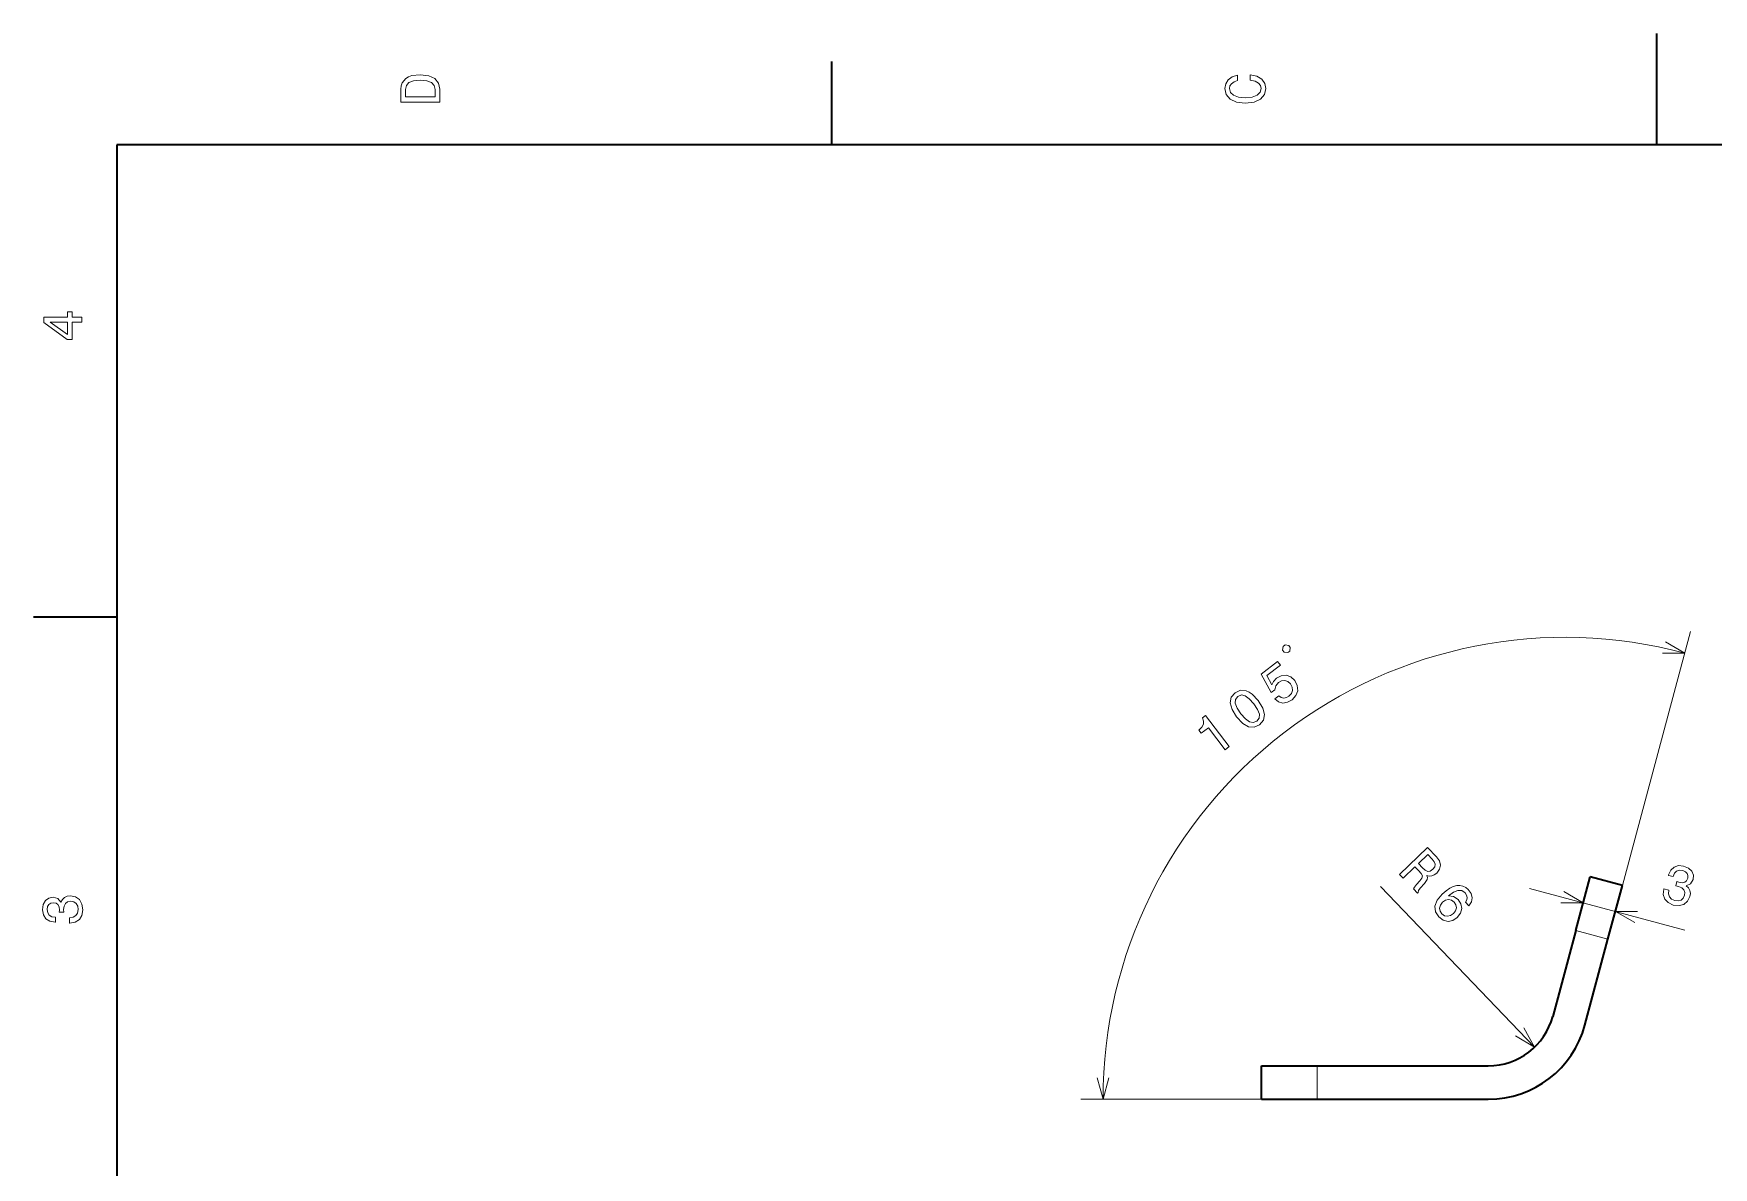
# Model space of a CAD drawing. Extents: x 0 to 297, y 0 to 210.
# Drawn here: x 2.5 to 153.6, y 108 to 210 of the extents above; entities that cross this region are included whole.
import ezdxf

# ---------------------------------------------------------------- set-up
doc = ezdxf.new("R2010")
doc.units = 0

msp = doc.modelspace()

# ---------------------------------------------------------------- linework, layer by layer
at = {"color": 7, "lineweight": 35, "ltscale": 0.25}
msp.add_line((148.5, 200), (148.5, 210), dxfattribs=at)
at = {"color": 7, "lineweight": 35, "ltscale": 0.1875}
for p, q in [((74.300003, 200), (74.300003, 207.5)), ((10, 157.5), (2.5, 157.5))]:
    msp.add_line(p, q, dxfattribs=at)
at = {"color": 7, "lineweight": 35}
for p, q in [((287, 200), (10, 200)), ((10, 200), (10, 10))]:
    msp.add_line(p, q, dxfattribs=at)
at = {"color": 7, "lineweight": 13}
for p, q in [((144.619888, 130.454468), (151.518829, 156.201691)), ((137.491165, 118.797035), (123.632645, 133.256287))]:
    msp.add_line(p, q, dxfattribs=at)
at = {"color": 7, "lineweight": 13, "ltscale": 0.361787}
msp.add_line((137.045883, 133.097549), (151.024277, 129.352051), dxfattribs=at)
at = {"color": 7, "lineweight": 35, "ltscale": 0.125}
for p, q in [((141.204468, 129.299072), (142.498566, 134.128693)), ((144.102249, 128.522614), (145.396347, 133.352249)), ((112.943428, 117.1287), (117.943428, 117.1287)), ((112.943428, 114.1287), (117.943428, 114.1287))]:
    msp.add_line(p, q, dxfattribs=at)
at = {"color": 7, "lineweight": 35, "ltscale": 0.075}
for p, q in [((145.396347, 133.352249), (142.498566, 134.128693)), ((112.943428, 114.1287), (112.943428, 117.1287))]:
    msp.add_line(p, q, dxfattribs=at)
at = {"color": 7, "lineweight": 13, "ltscale": 0.060182}
for p, q in [((141.980927, 132.196854), (141.35788, 129.871597)), ((144.878708, 131.420395), (144.255661, 129.095139))]:
    msp.add_line(p, q, dxfattribs=at)
at = {"color": 7, "lineweight": 35, "ltscale": 0.199893}
for p, q in [((141.204468, 129.299072), (139.135025, 121.575783)), ((142.032806, 120.799332), (144.102249, 128.522614))]:
    msp.add_line(p, q, dxfattribs=at)
at = {"color": 7, "lineweight": 13, "ltscale": 0.075}
for p, q in [((144.102249, 128.522614), (141.204468, 129.299072)), ((117.943428, 114.1287), (117.943428, 117.1287))]:
    msp.add_line(p, q, dxfattribs=at)
at = {"color": 7, "lineweight": 35, "ltscale": 0.384901}
for p, q in [((117.943428, 117.1287), (133.339462, 117.1287)), ((117.943428, 114.1287), (133.339462, 114.1287))]:
    msp.add_line(p, q, dxfattribs=at)
at = {"color": 7, "lineweight": 13, "ltscale": 0.48138}
msp.add_line((115.943428, 114.1287), (96.688248, 114.1287), dxfattribs=at)
at = {"color": 7, "lineweight": 13}
for points in [[(35.533215, 204.994965), (35.533215, 203.829971), (39.033215, 203.829971), (39.033215, 204.994965), (38.922264, 205.544678), (38.584366, 205.953171), (38.034657, 206.205338), (37.283215, 206.296112), (36.516644, 206.215424), (36.21405, 206.114563), (35.971977, 205.973343), (35.644165, 205.56485), (35.563473, 205.297562)], [(35.951801, 204.959656), (36.027451, 205.342941), (36.259438, 205.605194), (36.672985, 205.761536), (37.283215, 205.811966), (37.873272, 205.756485), (38.286816, 205.600143), (38.533936, 205.332855), (38.614628, 204.959656), (38.614628, 204.298996), (35.951801, 204.298996)], [(111.93206, 205.817017), (112.35569, 205.716141), (112.658287, 205.549713), (112.844887, 205.317734), (112.905403, 205.045395), (112.814629, 204.71759), (112.54229, 204.460388), (112.098488, 204.28891), (111.483215, 204.233429), (110.872986, 204.28891), (110.424141, 204.455338), (110.151802, 204.71254), (110.055984, 205.045395), (110.106415, 205.287476), (110.247627, 205.494247), (110.474571, 205.655624), (110.787247, 205.766571), (110.787247, 206.245682), (110.308144, 206.094391), (109.94503, 205.832138), (109.718086, 205.474075), (109.637398, 205.045395), (109.763474, 204.510818), (110.116501, 204.10231), (110.696472, 203.840057), (111.483215, 203.749283), (112.269958, 203.840057), (112.84993, 204.10231), (113.208, 204.510818), (113.329041, 205.045395), (113.233215, 205.51442), (112.965927, 205.892654), (112.527161, 206.159943), (111.93206, 206.301163)], [(6.833213, 184.02739), (6.833213, 184.481277), (5.965778, 184.481277), (5.965778, 184.98056), (5.56232, 184.98056), (5.56232, 184.481277), (3.408862, 184.481277), (3.408862, 184.022339), (5.521974, 182.489197), (5.965778, 182.489197), (5.965778, 184.02739)], [(5.56232, 182.912827), (3.993876, 184.02739), (5.56232, 184.02739)], [(115.304337, 154.305008), (115.489456, 154.447052), (115.532524, 154.7742), (115.39048, 154.95932), (115.063324, 155.002396), (114.878204, 154.860352), (114.835136, 154.533188), (114.97718, 154.348083)], [(114.12738, 150.140823), (114.467155, 149.88028), (114.859695, 149.774658), (115.270576, 149.835663), (115.684723, 150.05809), (116.033569, 150.440186), (116.199219, 150.878784), (116.159805, 151.344376), (115.92881, 151.802811), (115.575272, 152.122711), (115.159103, 152.267426), (114.714722, 152.22522), (114.274429, 151.995438), (114.011192, 151.717163), (113.880447, 151.407059), (113.418358, 152.241226), (114.634682, 153.174545), (114.382935, 153.502625), (112.898537, 152.363617), (113.808289, 150.722366), (114.128372, 150.967972), (114.216141, 151.334091), (114.460022, 151.629303), (114.749863, 151.781769), (115.044159, 151.804184), (115.318626, 151.703308), (115.556061, 151.485001), (115.70546, 151.199158), (115.727867, 150.904877), (115.626984, 150.630402), (115.408691, 150.392975), (115.17514, 150.25827), (114.940491, 150.224411), (114.70993, 150.276352), (114.499481, 150.426346)], [(110.706322, 148.520142), (111.248352, 147.938019), (111.780251, 147.634201), (112.289101, 147.592392), (112.772751, 147.823654), (113.117317, 148.227905), (113.208633, 148.73024), (113.048828, 149.31958), (112.630836, 149.996872), (112.087875, 150.571915), (111.82151, 150.761642), (111.556908, 150.882813), (111.048058, 150.924622), (110.565338, 150.700424), (110.219833, 150.289108), (110.131592, 149.782776), (110.287399, 149.190353)], [(111.090424, 148.81488), (110.750946, 149.323563), (110.583878, 149.748413), (110.607346, 150.090607), (110.820152, 150.368332), (111.139488, 150.498947), (111.476112, 150.433044), (111.843239, 150.161713), (112.246735, 149.702133), (112.589279, 149.189453), (112.756348, 148.764603), (112.73288, 148.422394), (112.521004, 148.151749), (112.200737, 148.014069), (111.864113, 148.079956), (111.496986, 148.351303)], [(109.675346, 145.574066), (110.039444, 145.853455), (107.893425, 148.650192), (107.621353, 148.441422), (107.73661, 148.14209), (107.718445, 147.867523), (107.572075, 147.602646), (107.292557, 147.337311), (107.510529, 147.053238), (108.158707, 147.550598)], [(125.348724, 134.356186), (125.673264, 134.017578), (126.740059, 135.040054), (127.071579, 134.694168), (127.304932, 134.428833), (127.407501, 134.219772), (127.371101, 134.017227), (127.191185, 133.774933), (126.880951, 133.442657), (126.687073, 133.21492), (126.601517, 133.049088), (126.967934, 132.666794), (127.037109, 132.733093), (127.058792, 132.914551), (127.220207, 133.125137), (127.603561, 133.541473), (127.846436, 133.893005), (127.860832, 134.067474), (127.804382, 134.264862), (128.034988, 134.206467), (128.260132, 134.226654), (128.483154, 134.314667), (128.697067, 134.477768), (128.954041, 134.821869), (129.043839, 135.187363), (128.951874, 135.560272), (128.685135, 135.933319), (127.875534, 136.778015)], [(128.284927, 135.731354), (128.475952, 135.488327), (128.556824, 135.265457), (128.523621, 135.045013), (128.354767, 134.820313), (128.108704, 134.654327), (127.887047, 134.630493), (127.660988, 134.735168), (127.422928, 134.947098), (127.049538, 135.33667), (127.890594, 136.142792)], [(149.132599, 133.067688), (149.123459, 133.033585), (149.076096, 132.545044), (149.211075, 132.132965), (149.511505, 131.812286), (149.966721, 131.601547), (150.495529, 131.548615), (150.932922, 131.661148), (151.267868, 131.936874), (151.473022, 132.351807), (151.511078, 132.649658), (151.466553, 132.912201), (151.339478, 133.139435), (151.1409, 133.333618), (151.528015, 133.511826), (151.752319, 133.900742), (151.781052, 134.300293), (151.648605, 134.643829), (151.355896, 134.915436), (150.905212, 135.10408), (150.445908, 135.143616), (150.052353, 135.019333), (149.74176, 134.737076), (149.547302, 134.303619), (149.538162, 134.269516), (149.971725, 134.153351), (150.094223, 134.454666), (150.28093, 134.644821), (150.522079, 134.726395), (150.82254, 134.69809), (151.065399, 134.591248), (151.223114, 134.439346), (151.290771, 134.243698), (151.274567, 134.007874), (151.166763, 133.780914), (151.006775, 133.651489), (150.776077, 133.608887), (150.49057, 133.654053), (150.301895, 133.709839), (150.198776, 133.324997), (150.440094, 133.270782), (150.735245, 133.144699), (150.932861, 132.966446), (151.018356, 132.739914), (151.000504, 132.478424), (150.871216, 132.210236), (150.673813, 132.03862), (150.41449, 131.967133), (150.105591, 132.002914), (149.811737, 132.133865), (149.626816, 132.340042), (149.548203, 132.611725), (149.580765, 132.947601)], [(131.603119, 131.525909), (131.831741, 131.877747), (131.896652, 132.24733), (131.797699, 132.627533), (131.537949, 132.993286), (131.306564, 133.183685), (131.059418, 133.30307), (130.78952, 133.358734), (130.496704, 133.343536), (130.191772, 133.260834), (129.871048, 133.107132), (129.534561, 132.882416), (129.196564, 132.586395), (128.735382, 132.032608), (128.531357, 131.494766), (128.581299, 130.990784), (128.881729, 130.524277), (129.285767, 130.233917), (129.715118, 130.12851), (130.152054, 130.211975), (130.553635, 130.478104), (130.840195, 130.871521), (130.94545, 131.293747), (130.865173, 131.712784), (130.616333, 132.08902), (130.212006, 132.365112), (129.756699, 132.424713), (130.209549, 132.753952), (130.608856, 132.913132), (130.950974, 132.898743), (131.246521, 132.706985), (131.391876, 132.497025), (131.448029, 132.285385), (131.407837, 132.07222), (131.282074, 131.86087)], [(5.73379, 129.979111), (5.769093, 129.979111), (6.253242, 130.059799), (6.616354, 130.296829), (6.848343, 130.670029), (6.934078, 131.164276), (6.848343, 131.688766), (6.626441, 132.082138), (6.273415, 132.334305), (5.819525, 132.425079), (5.521974, 132.384735), (5.279899, 132.273788), (5.0933, 132.092224), (4.957133, 131.850143), (4.684798, 132.177963), (4.251081, 132.293961), (3.857709, 132.218307), (3.560158, 132.00145), (3.373559, 131.648422), (3.307997, 131.164276), (3.388689, 130.710388), (3.610591, 130.362396), (3.963617, 130.135452), (4.432637, 130.059799), (4.46794, 130.059799), (4.46794, 130.508652), (4.145173, 130.548996), (3.913184, 130.680115), (3.771974, 130.891937), (3.721542, 131.189484), (3.761888, 131.451736), (3.867795, 131.643372), (4.039265, 131.759369), (4.271254, 131.804764), (4.518372, 131.759369), (4.684798, 131.638336), (4.785663, 131.426514), (4.815922, 131.139053), (4.810879, 130.942368), (5.209294, 130.942368), (5.199208, 131.189484), (5.244596, 131.507217), (5.365634, 131.744247), (5.56232, 131.885452), (5.819525, 131.935883), (6.112032, 131.880417), (6.328891, 131.734161), (6.465058, 131.502167), (6.510447, 131.194534), (6.460014, 130.876801), (6.308718, 130.644821), (6.066643, 130.498566), (5.73379, 130.443085)], [(130.211487, 130.827789), (129.943726, 130.64798), (129.671249, 130.582428), (129.397705, 130.634598), (129.165878, 130.803604), (128.996399, 131.053314), (128.952225, 131.325333), (129.025787, 131.598419), (129.223755, 131.851044), (129.48439, 132.030991), (129.753235, 132.093063), (130.02298, 132.030258), (130.279388, 131.842911), (130.42778, 131.60791), (130.47226, 131.350159), (130.398834, 131.084198)]]:
    msp.add_lwpolyline(points, close=True, dxfattribs=at)
for points in [[(149.00119, 154.269836), (151.00119, 154.269836), (149.26915, 155.269836)], [(139.875519, 131.803452), (141.875519, 131.803452), (140.143463, 132.803452)], [(146.7733, 131.026993), (144.7733, 131.026993), (146.505341, 130.026993)], [(135.780716, 119.833542), (137.491165, 118.797035), (136.528137, 120.549904)], [(98.170609, 116.060555), (98.688248, 114.1287), (99.205879, 116.060555)]]:
    msp.add_lwpolyline(points, dxfattribs=at)
msp.add_arc((140.245407, 114.1287), 41.557167, 74.999999, 180.000009, dxfattribs=at)
at = {"color": 7, "lineweight": 35}
for radius in [6, 9]:
    msp.add_arc((133.339462, 123.1287), radius, 269.999997, 345, dxfattribs=at)

doc.saveas('drawing.dxf')
